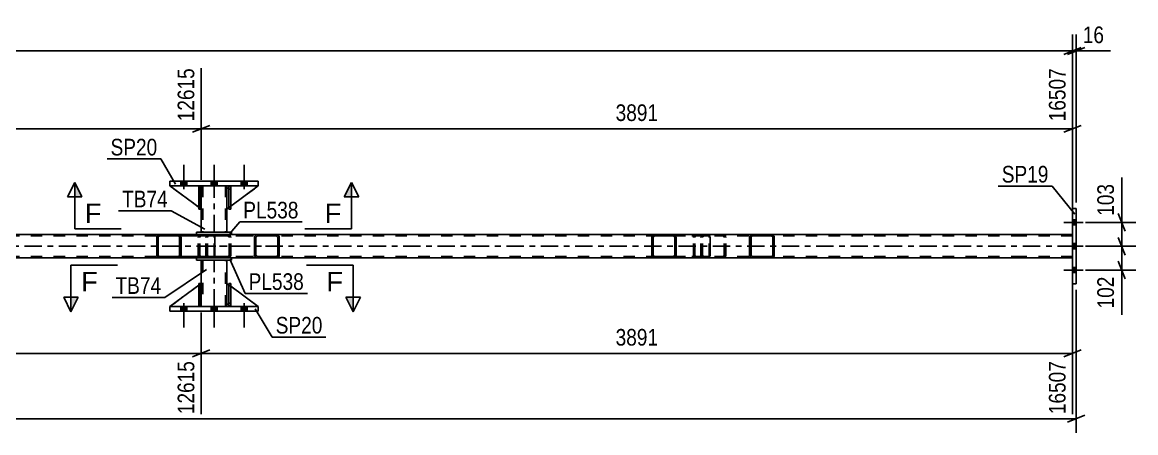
# Model space of a CAD drawing. Header units: millimetres. Extents: x 0 to 841, y 0 to 594.
# Drawn here: x 515 to 706.5, y 225.4 to 296.1 of the extents above; entities that cross this region are included whole.
import ezdxf

# ---------------------------------------------------------------- set-up
doc = ezdxf.new("R2010")
doc.units = ezdxf.units.MM
doc.linetypes.add('DXK_LINE_DOT2', pattern=[3.9198, 1.9599, -1.9599])
doc.linetypes.add('DXK_LINE_DOT3', pattern=[5.9187, 2.979, -0.9799, 0.9799, -0.9799])
doc.styles.add('Arial', font='ARIAL.TTF', dxfattribs={"height": 0.2})
doc.styles.add('Arial Narrow', font='ARIALN.TTF', dxfattribs={"height": 0.2})

# ---------------------------------------------------------------- blocks, each defined once
blk = doc.blocks.new('Part-318893469-2860 - 2723')
at = {"color": 7, "linetype": 'DXK_LINE_DOT2'}
for p, q in [((545.34, 267.31), (545.34, 267.91)), ((545.34, 267.91), (545.34, 267.91)), ((545.34, 267.91), (545.34, 263.91)), ((545.66, 267.91), (545.34, 267.91)), ((545.34, 263.91), (545.34, 267.31)), ((545.34, 267.31), (545.66, 267.31)), ((545.66, 267.31), (545.66, 267.91)), ((545.66, 263.91), (545.66, 267.91)), ((545.66, 267.31), (545.66, 263.91)), ((545.34, 263.91), (545.66, 263.91))]:
    blk.add_line(p, q, dxfattribs=at)
blk = doc.blocks.new('Part-318893469-2854 - 2723')
at = {"color": 2, "linetype": 'Continuous'}
for p, q in [((545.34, 264.24), (540.38, 267.91)), ((545.34, 267.76), (545.18, 267.91)), ((545.78, 267.31), (545.66, 267.44)), ((545.78, 267.31), (545.78, 267.31)), ((545.78, 263.91), (545.78, 267.31)), ((545.66, 264.01), (545.78, 263.91)), ((545.78, 263.91), (545.78, 263.91))]:
    blk.add_line(p, q, dxfattribs=at)
at = {"color": 7, "linetype": 'DXK_LINE_DOT2'}
for p, q in [((545.18, 267.91), (540.38, 267.91)), ((545.18, 267.91), (545.78, 267.31)), ((545.66, 267.44), (545.34, 267.76)), ((545.78, 267.31), (545.78, 263.91)), ((545.66, 264.01), (545.34, 264.24))]:
    blk.add_line(p, q, dxfattribs=at)
blk = doc.blocks.new('Part-318893469-2764 - 2723')
at = {"color": 2, "linetype": 'Continuous'}
for p, q in [((545.78, 267.91), (545.78, 267.31)), ((550.18, 267.91), (550.18, 267.31)), ((545.78, 263.91), (545.78, 259.91)), ((550.18, 263.91), (550.18, 259.91))]:
    blk.add_line(p, q, dxfattribs=at)
at = {"color": 7, "linetype": 'DXK_LINE_DOT2'}
for p, q in [((550.18, 267.91), (545.78, 267.91)), ((545.78, 267.31), (545.78, 263.91)), ((546.02, 267.91), (546.02, 259.91)), ((549.94, 267.91), (549.94, 259.91)), ((550.18, 267.31), (550.18, 263.91)), ((550.18, 259.91), (545.78, 259.91))]:
    blk.add_line(p, q, dxfattribs=at)
at = {"color": 7, "linetype": 'DXK_LINE_DOT3'}
blk.add_line((547.98, 259.91), (547.98, 267.91), dxfattribs=at)
blk = doc.blocks.new('Part-318893469-2886 - 2723')
at = {"color": 2, "linetype": 'Continuous'}
for p, q in [((545.34, 247.11), (545.34, 251.11)), ((545.34, 251.11), (545.66, 251.11)), ((545.66, 247.11), (545.66, 251.11)), ((545.34, 247.11), (545.34, 247.11)), ((545.66, 247.11), (545.34, 247.11))]:
    blk.add_line(p, q, dxfattribs=at)
at = {"color": 7, "linetype": 'DXK_LINE_DOT2'}
for p, q in [((545.34, 251.11), (545.34, 247.71)), ((545.66, 247.71), (545.66, 251.11)), ((545.34, 247.71), (545.34, 247.11)), ((545.34, 247.71), (545.66, 247.71)), ((545.66, 247.11), (545.66, 247.71)), ((545.66, 247.11), (545.66, 247.11))]:
    blk.add_line(p, q, dxfattribs=at)
blk = doc.blocks.new('Part-318893469-2888 - 2723')
at = {"color": 7, "linetype": 'DXK_LINE_DOT2'}
for p, q in [((545.34, 251.11), (545.66, 251.11)), ((545.34, 247.71), (545.34, 251.11)), ((545.34, 251.11), (545.34, 247.11)), ((545.66, 251.11), (545.66, 247.71)), ((545.66, 247.11), (545.66, 251.02)), ((545.66, 247.71), (545.34, 247.71)), ((545.34, 247.11), (545.34, 247.71)), ((545.66, 247.11), (545.34, 247.11)), ((545.66, 247.71), (545.66, 247.11)), ((545.66, 247.11), (545.66, 247.11))]:
    blk.add_line(p, q, dxfattribs=at)
blk = doc.blocks.new('Part-318893469-2908 - 2723')
at = {"color": 2, "linetype": 'Continuous'}
for p, q in [((550.18, 247.71), (550.18, 251.11)), ((550.54, 250.85), (550.18, 251.11)), ((555.58, 247.11), (550.86, 250.61)), ((550.53, 247.36), (550.18, 247.71))]:
    blk.add_line(p, q, dxfattribs=at)
at = {"color": 7, "linetype": 'DXK_LINE_DOT2'}
for p, q in [((550.86, 250.61), (550.54, 250.85)), ((550.78, 247.11), (550.53, 247.36)), ((555.58, 247.11), (550.78, 247.11)), ((555.58, 247.11), (555.58, 247.11)), ((555.58, 247.11), (555.58, 247.11))]:
    blk.add_line(p, q, dxfattribs=at)
blk = doc.blocks.new('Part-318893469-2780 - 2723')
at = {"linetype": 'Continuous'}
h = blk.add_hatch(dxfattribs=at)
h.set_pattern_fill('', scale=0.7, style=0, pattern_type=0)
h.set_pattern_definition([(45, (542.264, 259.2168), (-1.57154, 1.57154), [])])
h.paths.add_polyline_path([(542.3, 259.03), (542.26, 259.22), (542.16, 259.37), (541.99, 259.48), (541.8, 259.51), (538.62, 259.51), (538.42, 259.48), (538.26, 259.37), (538.15, 259.22), (538.11, 259.03), (538.11, 255.99), (538.15, 255.81), (538.26, 255.65), (538.42, 255.55), (538.62, 255.51), (541.8, 255.51), (541.99, 255.55), (542.16, 255.65), (542.26, 255.81), (542.3, 255.99)])
h.paths.add_polyline_path([(542.03, 255.9), (541.98, 255.82), (541.9, 255.77), (541.8, 255.75), (538.62, 255.75), (538.52, 255.77), (538.44, 255.82), (538.38, 255.9), (538.36, 255.99), (538.36, 259.03), (538.38, 259.12), (538.44, 259.2), (538.52, 259.25), (538.62, 259.27), (541.8, 259.27), (541.9, 259.25), (541.98, 259.2), (542.03, 259.12), (542.05, 259.03), (542.05, 255.99)])
at = {"color": 2, "linetype": 'Continuous'}
for p, q in [((538.15, 259.22), (538.11, 259.03)), ((538.11, 255.99), (538.11, 259.03)), ((538.36, 259.03), (538.38, 259.12)), ((538.36, 255.99), (538.36, 259.03)), ((538.38, 259.12), (538.44, 259.2)), ((538.62, 259.51), (538.42, 259.48)), ((538.44, 259.2), (538.52, 259.25)), ((538.52, 259.25), (538.62, 259.27)), ((538.62, 259.51), (541.8, 259.51)), ((538.62, 259.27), (541.8, 259.27)), ((547.86, 259.51), (541.8, 259.51)), ((541.99, 259.48), (541.8, 259.51)), ((541.8, 259.27), (541.9, 259.25)), ((541.9, 259.25), (541.98, 259.2)), ((541.98, 259.2), (542.03, 259.12)), ((542.03, 259.12), (542.05, 259.03)), ((542.05, 255.99), (542.05, 259.03)), ((542.3, 259.03), (542.26, 259.22)), ((542.3, 255.99), (542.3, 259.03)), ((547.86, 259.51), (547.96, 259.48)), ((547.96, 259.48), (548.05, 259.37)), ((548.05, 259.37), (548.11, 259.22)), ((548.11, 259.22), (548.13, 259.03)), ((548.13, 255.99), (548.13, 259.03)), ((538.11, 255.99), (538.15, 255.81)), ((538.38, 255.9), (538.36, 255.99)), ((538.44, 255.82), (538.38, 255.9)), ((538.42, 255.55), (538.62, 255.51)), ((538.52, 255.77), (538.44, 255.82)), ((538.62, 255.75), (538.52, 255.77)), ((538.62, 255.75), (541.8, 255.75)), ((538.62, 255.51), (541.8, 255.51)), ((541.9, 255.77), (541.8, 255.75)), ((541.8, 255.51), (541.99, 255.55)), ((547.86, 255.51), (541.8, 255.51)), ((541.98, 255.82), (541.9, 255.77)), ((542.03, 255.9), (541.98, 255.82)), ((542.05, 255.99), (542.03, 255.9)), ((542.26, 255.81), (542.3, 255.99)), ((547.96, 255.55), (547.86, 255.51)), ((548.05, 255.65), (547.96, 255.55)), ((548.11, 255.81), (548.05, 255.65)), ((548.13, 255.99), (548.11, 255.81))]:
    blk.add_line(p, q, dxfattribs=at)
at = {"color": 7, "linetype": 'DXK_LINE_DOT2'}
for p, q in [((541.8, 259.51), (538.62, 259.51)), ((547.86, 259.27), (538.62, 259.27)), ((545.26, 259.03), (545.3, 259.22)), ((545.26, 255.99), (545.26, 259.03)), ((545.53, 259.12), (545.51, 259.03)), ((545.51, 255.99), (545.51, 259.03)), ((545.59, 259.2), (545.53, 259.12)), ((545.57, 259.48), (545.77, 259.51)), ((545.59, 259.2), (545.61, 259.22)), ((545.61, 259.22), (545.67, 259.25)), ((545.67, 259.25), (545.77, 259.27)), ((546.58, 259.27), (546.58, 259.51)), ((547.91, 259.25), (547.86, 259.27)), ((547.95, 259.2), (547.91, 259.25)), ((547.98, 259.12), (547.95, 259.2)), ((547.99, 259.03), (547.98, 259.12)), ((547.99, 255.99), (547.99, 259.03)), ((547.86, 255.75), (538.62, 255.75)), ((541.8, 255.51), (538.62, 255.51)), ((545.3, 255.81), (545.26, 255.99)), ((545.51, 255.99), (545.53, 255.9)), ((545.53, 255.9), (545.59, 255.82)), ((545.77, 255.51), (545.57, 255.55)), ((545.59, 255.82), (545.67, 255.77)), ((545.67, 255.77), (545.77, 255.75)), ((546.58, 255.51), (546.58, 255.75)), ((547.86, 255.75), (547.91, 255.77)), ((547.91, 255.77), (547.95, 255.82)), ((547.95, 255.82), (547.98, 255.9)), ((547.98, 255.9), (547.99, 255.99))]:
    blk.add_line(p, q, dxfattribs=at)
at = {"color": 2, "linetype": 'Continuous'}
for centre, start, end in [((538.6, 259.02), 111.1941, 156.1506), ((541.81, 259.02), 23.8494, 68.8059), ((538.6, 256.01), 203.8494, 248.8059), ((541.81, 256.01), 291.1941, 336.1506)]:
    blk.add_arc(centre, 0.492, start, end, dxfattribs=at)
at = {"color": 7, "linetype": 'DXK_LINE_DOT2'}
for centre, start, end in [((545.75, 259.02), 111.1941, 156.1506), ((545.75, 256.01), 203.8494, 248.8059)]:
    blk.add_arc(centre, 0.492, start, end, dxfattribs=at)
blk = doc.blocks.new('Part-318893469-2781 - 2723')
at = {"linetype": 'Continuous'}
h = blk.add_hatch(dxfattribs=at)
h.set_pattern_fill('', scale=0.7, style=0, pattern_type=0)
h.set_pattern_definition([(45, (559.1476, 259.2168), (-1.57154, 1.57154), [])])
h.paths.add_polyline_path([(559.19, 259.03), (559.15, 259.22), (559.04, 259.37), (558.87, 259.48), (558.68, 259.51), (555.44, 259.51), (555.25, 259.48), (555.08, 259.37), (554.97, 259.22), (554.93, 259.03), (554.93, 255.99), (554.97, 255.81), (555.08, 255.65), (555.25, 255.55), (555.44, 255.51), (558.68, 255.51), (558.87, 255.55), (559.04, 255.65), (559.15, 255.81), (559.19, 255.99)])
h.paths.add_polyline_path([(558.91, 255.9), (558.86, 255.82), (558.77, 255.77), (558.68, 255.75), (555.44, 255.75), (555.34, 255.77), (555.26, 255.82), (555.2, 255.9), (555.19, 255.99), (555.19, 259.03), (555.2, 259.12), (555.26, 259.2), (555.34, 259.25), (555.44, 259.27), (558.68, 259.27), (558.77, 259.25), (558.86, 259.2), (558.91, 259.12), (558.93, 259.03), (558.93, 255.99)])
at = {"color": 7, "linetype": 'DXK_LINE_DOT2'}
for p, q in [((546.58, 259.03), (546.62, 259.22)), ((546.58, 255.99), (546.58, 259.03)), ((546.86, 259.12), (546.84, 259.03)), ((546.84, 255.99), (546.84, 259.03)), ((546.91, 259.2), (546.86, 259.12)), ((546.9, 259.48), (547.09, 259.51)), ((546.99, 259.25), (546.91, 259.2)), ((547.09, 259.27), (546.99, 259.25)), ((547.86, 259.51), (547.09, 259.51)), ((558.68, 259.27), (547.09, 259.27)), ((550.33, 259.51), (550.52, 259.48)), ((550.42, 259.25), (550.33, 259.27)), ((550.51, 259.2), (550.42, 259.25)), ((550.56, 259.12), (550.51, 259.2)), ((550.58, 259.03), (550.56, 259.12)), ((550.58, 255.99), (550.58, 259.03)), ((550.8, 259.22), (550.84, 259.03)), ((550.84, 255.99), (550.84, 259.03)), ((558.68, 259.51), (555.44, 259.51)), ((546.62, 255.81), (546.58, 255.99)), ((546.84, 255.99), (546.86, 255.9)), ((546.86, 255.9), (546.91, 255.82)), ((547.09, 255.51), (546.9, 255.55)), ((546.91, 255.82), (546.99, 255.77)), ((546.99, 255.77), (547.09, 255.75)), ((558.68, 255.75), (547.09, 255.75)), ((547.86, 255.51), (547.09, 255.51)), ((550.33, 255.75), (550.42, 255.77)), ((550.52, 255.55), (550.33, 255.51)), ((550.42, 255.77), (550.51, 255.82)), ((550.51, 255.82), (550.56, 255.9)), ((550.56, 255.9), (550.58, 255.99)), ((550.84, 255.99), (550.8, 255.81)), ((555.44, 255.51), (558.68, 255.51))]:
    blk.add_line(p, q, dxfattribs=at)
at = {"color": 2, "linetype": 'Continuous'}
for p, q in [((555.44, 259.51), (547.86, 259.51)), ((554.97, 259.22), (554.93, 259.03)), ((554.93, 255.99), (554.93, 259.03)), ((555.19, 259.03), (555.2, 259.12)), ((555.19, 255.99), (555.19, 259.03)), ((555.2, 259.12), (555.26, 259.2)), ((555.44, 259.51), (555.25, 259.48)), ((555.26, 259.2), (555.34, 259.25)), ((555.34, 259.25), (555.44, 259.27)), ((555.44, 259.51), (558.68, 259.51)), ((555.44, 259.27), (558.68, 259.27)), ((558.87, 259.48), (558.68, 259.51)), ((558.68, 259.27), (558.77, 259.25)), ((558.77, 259.25), (558.86, 259.2)), ((558.86, 259.2), (558.91, 259.12)), ((558.91, 259.12), (558.93, 259.03)), ((558.93, 255.99), (558.93, 259.03)), ((559.19, 259.03), (559.15, 259.22)), ((559.19, 255.99), (559.19, 259.03)), ((555.44, 255.51), (547.86, 255.51)), ((554.93, 255.99), (554.97, 255.81)), ((555.2, 255.9), (555.19, 255.99)), ((555.26, 255.82), (555.2, 255.9)), ((555.25, 255.55), (555.44, 255.51)), ((555.34, 255.77), (555.26, 255.82)), ((555.44, 255.75), (555.34, 255.77)), ((555.44, 255.75), (558.68, 255.75)), ((555.44, 255.51), (558.68, 255.51)), ((558.77, 255.77), (558.68, 255.75)), ((558.68, 255.51), (558.87, 255.55)), ((558.86, 255.82), (558.77, 255.77)), ((558.91, 255.9), (558.86, 255.82)), ((558.93, 255.99), (558.91, 255.9)), ((559.15, 255.81), (559.19, 255.99))]:
    blk.add_line(p, q, dxfattribs=at)
at = {"color": 7, "linetype": 'DXK_LINE_DOT3'}
blk.add_line((545.29, 257.51), (557.06, 257.51), dxfattribs=at)
at = {"color": 7, "linetype": 'DXK_LINE_DOT2'}
for centre, start, end in [((547.07, 259.01), 110.7583, 155.68), ((550.35, 259.01), 24.32, 69.2417), ((547.07, 256.01), 204.32, 249.2417), ((550.35, 256.01), 290.7583, 335.68)]:
    blk.add_arc(centre, 0.496, start, end, dxfattribs=at)
at = {"color": 2, "linetype": 'Continuous'}
for centre, start, end in [((555.42, 259.01), 110.7583, 155.68), ((558.7, 259.01), 24.32, 69.2417), ((555.42, 256.01), 204.32, 249.2417), ((558.7, 256.01), 290.7583, 335.68)]:
    blk.add_arc(centre, 0.496, start, end, dxfattribs=at)
blk = doc.blocks.new('Part-318893469-2782 - 2723')
at = {"linetype": 'Continuous'}
h = blk.add_hatch(dxfattribs=at)
h.set_pattern_fill('', scale=0.7, style=0, pattern_type=0)
h.set_pattern_definition([(45, (627.3982, 259.2168), (-1.57154, 1.57154), [])])
h.paths.add_polyline_path([(627.44, 259.03), (627.4, 259.22), (627.29, 259.37), (627.13, 259.48), (626.93, 259.51), (623.75, 259.51), (623.56, 259.48), (623.39, 259.37), (623.28, 259.22), (623.25, 259.03), (623.25, 255.99), (623.28, 255.81), (623.39, 255.65), (623.56, 255.55), (623.75, 255.51), (626.93, 255.51), (627.13, 255.55), (627.29, 255.65), (627.4, 255.81), (627.44, 255.99)])
h.paths.add_polyline_path([(627.17, 255.9), (627.11, 255.82), (627.03, 255.77), (626.93, 255.75), (623.75, 255.75), (623.65, 255.77), (623.57, 255.82), (623.52, 255.9), (623.5, 255.99), (623.5, 259.03), (623.52, 259.12), (623.57, 259.2), (623.65, 259.25), (623.75, 259.27), (626.93, 259.27), (627.03, 259.25), (627.11, 259.2), (627.17, 259.12), (627.19, 259.03), (627.19, 255.99)])
at = {"color": 2, "linetype": 'Continuous'}
for p, q in [((623.28, 259.22), (623.25, 259.03)), ((623.25, 255.99), (623.25, 259.03)), ((623.5, 259.03), (623.52, 259.12)), ((623.5, 255.99), (623.5, 259.03)), ((623.52, 259.12), (623.57, 259.2)), ((623.75, 259.51), (623.56, 259.48)), ((623.57, 259.2), (623.65, 259.25)), ((623.65, 259.25), (623.75, 259.27)), ((623.75, 259.51), (626.93, 259.51)), ((623.75, 259.27), (626.93, 259.27)), ((632.99, 259.51), (626.93, 259.51)), ((627.13, 259.48), (626.93, 259.51)), ((626.93, 259.27), (627.03, 259.25)), ((627.03, 259.25), (627.11, 259.2)), ((627.11, 259.2), (627.17, 259.12)), ((627.17, 259.12), (627.19, 259.03)), ((627.19, 255.99), (627.19, 259.03)), ((627.44, 259.03), (627.4, 259.22)), ((627.44, 255.99), (627.44, 259.03)), ((632.99, 259.51), (633.09, 259.48)), ((633.09, 259.48), (633.18, 259.37)), ((633.18, 259.37), (633.24, 259.22)), ((633.24, 259.22), (633.26, 259.03)), ((633.26, 255.99), (633.26, 259.03)), ((623.25, 255.99), (623.28, 255.81)), ((623.52, 255.9), (623.5, 255.99)), ((623.57, 255.82), (623.52, 255.9)), ((623.56, 255.55), (623.75, 255.51)), ((623.65, 255.77), (623.57, 255.82)), ((623.75, 255.75), (623.65, 255.77)), ((623.75, 255.75), (626.93, 255.75)), ((623.75, 255.51), (626.93, 255.51)), ((627.03, 255.77), (626.93, 255.75)), ((626.93, 255.51), (627.13, 255.55)), ((632.99, 255.51), (626.93, 255.51)), ((627.11, 255.82), (627.03, 255.77)), ((627.17, 255.9), (627.11, 255.82)), ((627.19, 255.99), (627.17, 255.9)), ((627.4, 255.81), (627.44, 255.99)), ((633.09, 255.55), (632.99, 255.51)), ((633.18, 255.65), (633.09, 255.55)), ((633.24, 255.81), (633.18, 255.65)), ((633.26, 255.99), (633.24, 255.81))]:
    blk.add_line(p, q, dxfattribs=at)
at = {"color": 7, "linetype": 'DXK_LINE_DOT2'}
for p, q in [((626.93, 259.51), (623.75, 259.51)), ((632.99, 259.27), (623.75, 259.27)), ((630.4, 259.03), (630.44, 259.22)), ((630.4, 255.99), (630.4, 259.03)), ((630.67, 259.12), (630.65, 259.03)), ((630.65, 255.99), (630.65, 259.03)), ((630.72, 259.2), (630.67, 259.12)), ((630.71, 259.48), (630.9, 259.51)), ((630.72, 259.2), (630.74, 259.22)), ((630.74, 259.22), (630.8, 259.25)), ((630.8, 259.25), (630.9, 259.27)), ((631.71, 259.27), (631.71, 259.51)), ((633.04, 259.25), (632.99, 259.27)), ((633.09, 259.2), (633.04, 259.25)), ((633.12, 259.12), (633.09, 259.2)), ((633.13, 259.03), (633.12, 259.12)), ((633.13, 255.99), (633.13, 259.03)), ((632.99, 255.75), (623.75, 255.75)), ((626.93, 255.51), (623.75, 255.51)), ((630.44, 255.81), (630.4, 255.99)), ((630.65, 255.99), (630.67, 255.9)), ((630.67, 255.9), (630.72, 255.82)), ((630.9, 255.51), (630.71, 255.55)), ((630.72, 255.82), (630.8, 255.77)), ((630.8, 255.77), (630.9, 255.75)), ((631.71, 255.51), (631.71, 255.75)), ((632.99, 255.75), (633.04, 255.77)), ((633.04, 255.77), (633.09, 255.82)), ((633.09, 255.82), (633.12, 255.9)), ((633.12, 255.9), (633.13, 255.99))]:
    blk.add_line(p, q, dxfattribs=at)
at = {"color": 2, "linetype": 'Continuous'}
for centre, start, end in [((623.73, 259.02), 111.1941, 156.1506), ((626.95, 259.02), 23.8494, 68.8059), ((623.73, 256.01), 203.8494, 248.8059), ((626.95, 256.01), 291.1941, 336.1506)]:
    blk.add_arc(centre, 0.492, start, end, dxfattribs=at)
at = {"color": 7, "linetype": 'DXK_LINE_DOT2'}
for centre, start, end in [((630.89, 259.02), 111.1941, 156.1506), ((630.89, 256.01), 203.8494, 248.8059)]:
    blk.add_arc(centre, 0.492, start, end, dxfattribs=at)
blk = doc.blocks.new('Part-318893469-2811 - 2723')
at = {"linetype": 'Continuous'}
h = blk.add_hatch(dxfattribs=at)
h.set_pattern_fill('', scale=0.7, style=0, pattern_type=0)
h.set_pattern_definition([(45, (644.2818, 259.2168), (-1.57154, 1.57154), [])])
h.paths.add_polyline_path([(644.32, 259.03), (644.28, 259.22), (644.17, 259.37), (644.01, 259.48), (643.81, 259.51), (640.57, 259.51), (640.38, 259.48), (640.21, 259.37), (640.1, 259.22), (640.06, 259.03), (640.06, 255.99), (640.1, 255.81), (640.21, 255.65), (640.38, 255.55), (640.57, 255.51), (643.81, 255.51), (644.01, 255.55), (644.17, 255.65), (644.28, 255.81), (644.32, 255.99)])
h.paths.add_polyline_path([(644.05, 255.9), (643.99, 255.82), (643.91, 255.77), (643.81, 255.75), (640.57, 255.75), (640.48, 255.77), (640.39, 255.82), (640.34, 255.9), (640.32, 255.99), (640.32, 259.03), (640.34, 259.12), (640.39, 259.2), (640.48, 259.25), (640.57, 259.27), (643.81, 259.27), (643.91, 259.25), (643.99, 259.2), (644.05, 259.12), (644.07, 259.03), (644.07, 255.99)])
at = {"color": 7, "linetype": 'DXK_LINE_DOT2'}
for p, q in [((631.71, 259.03), (631.75, 259.22)), ((631.71, 255.99), (631.71, 259.03)), ((631.99, 259.12), (631.97, 259.03)), ((631.97, 255.99), (631.97, 259.03)), ((632.04, 259.2), (631.99, 259.12)), ((632.03, 259.48), (632.23, 259.51)), ((632.13, 259.25), (632.04, 259.2)), ((632.23, 259.27), (632.13, 259.25)), ((632.99, 259.51), (632.23, 259.51)), ((643.81, 259.27), (632.23, 259.27)), ((635.46, 259.51), (635.66, 259.48)), ((635.56, 259.25), (635.46, 259.27)), ((635.64, 259.2), (635.56, 259.25)), ((635.7, 259.12), (635.64, 259.2)), ((635.72, 259.03), (635.7, 259.12)), ((635.72, 255.99), (635.72, 259.03)), ((635.93, 259.22), (635.97, 259.03)), ((635.97, 255.99), (635.97, 259.03)), ((643.81, 259.51), (640.57, 259.51)), ((631.75, 255.81), (631.71, 255.99)), ((631.97, 255.99), (631.99, 255.9)), ((631.99, 255.9), (632.04, 255.82)), ((632.23, 255.51), (632.03, 255.55)), ((632.04, 255.82), (632.13, 255.77)), ((632.13, 255.77), (632.23, 255.75)), ((643.81, 255.75), (632.23, 255.75)), ((632.99, 255.51), (632.23, 255.51)), ((635.46, 255.75), (635.56, 255.77)), ((635.66, 255.55), (635.46, 255.51)), ((635.56, 255.77), (635.64, 255.82)), ((635.64, 255.82), (635.7, 255.9)), ((635.7, 255.9), (635.72, 255.99)), ((635.97, 255.99), (635.93, 255.81)), ((640.57, 255.51), (643.81, 255.51))]:
    blk.add_line(p, q, dxfattribs=at)
at = {"color": 2, "linetype": 'Continuous'}
for p, q in [((640.57, 259.51), (632.99, 259.51)), ((640.1, 259.22), (640.06, 259.03)), ((640.06, 255.99), (640.06, 259.03)), ((640.32, 259.03), (640.34, 259.12)), ((640.32, 255.99), (640.32, 259.03)), ((640.34, 259.12), (640.39, 259.2)), ((640.57, 259.51), (640.38, 259.48)), ((640.39, 259.2), (640.48, 259.25)), ((640.48, 259.25), (640.57, 259.27)), ((640.57, 259.51), (643.81, 259.51)), ((640.57, 259.27), (643.81, 259.27)), ((644.01, 259.48), (643.81, 259.51)), ((643.81, 259.27), (643.91, 259.25)), ((643.91, 259.25), (643.99, 259.2)), ((643.99, 259.2), (644.05, 259.12)), ((644.05, 259.12), (644.07, 259.03)), ((644.07, 255.99), (644.07, 259.03)), ((644.32, 259.03), (644.28, 259.22)), ((644.32, 255.99), (644.32, 259.03)), ((640.57, 255.51), (632.99, 255.51)), ((640.06, 255.99), (640.1, 255.81)), ((640.34, 255.9), (640.32, 255.99)), ((640.39, 255.82), (640.34, 255.9)), ((640.38, 255.55), (640.57, 255.51)), ((640.48, 255.77), (640.39, 255.82)), ((640.57, 255.75), (640.48, 255.77)), ((640.57, 255.75), (643.81, 255.75)), ((640.57, 255.51), (643.81, 255.51)), ((643.91, 255.77), (643.81, 255.75)), ((643.81, 255.51), (644.01, 255.55)), ((643.99, 255.82), (643.91, 255.77)), ((644.05, 255.9), (643.99, 255.82)), ((644.07, 255.99), (644.05, 255.9)), ((644.28, 255.81), (644.32, 255.99))]:
    blk.add_line(p, q, dxfattribs=at)
at = {"color": 7, "linetype": 'DXK_LINE_DOT2'}
for centre, start, end in [((632.21, 259.01), 110.7583, 155.68), ((635.48, 259.01), 24.32, 69.2417), ((632.21, 256.01), 204.32, 249.2417), ((635.48, 256.01), 290.7583, 335.68)]:
    blk.add_arc(centre, 0.496, start, end, dxfattribs=at)
at = {"color": 2, "linetype": 'Continuous'}
for centre, start, end in [((640.56, 259.01), 110.7583, 155.68), ((643.83, 259.01), 24.32, 69.2417), ((640.56, 256.01), 204.32, 249.2417), ((643.83, 256.01), 290.7583, 335.68)]:
    blk.add_arc(centre, 0.496, start, end, dxfattribs=at)
blk = doc.blocks.new('Part-318893469-2839 - 2723')
at = {"color": 2, "linetype": 'Continuous'}
for p, q in [((696.24, 264.01), (695.6, 264.01)), ((695.6, 264.01), (695.6, 251.01)), ((696.24, 251.01), (696.24, 264.01)), ((695.6, 251.01), (696.24, 251.01))]:
    blk.add_line(p, q, dxfattribs=at)
blk = doc.blocks.new('Part-318893469-2845 - 2723')
at = {"color": 7, "linetype": 'DXK_LINE_DOT2'}
for p, q in [((550.85, 251.11), (550.53, 251.11)), ((550.53, 247.71), (550.53, 251.11)), ((550.53, 251.11), (550.53, 247.11)), ((550.85, 251.11), (550.85, 247.71)), ((550.85, 247.11), (550.85, 251.11)), ((550.85, 247.71), (550.53, 247.71)), ((550.53, 247.11), (550.53, 247.71)), ((550.85, 247.11), (550.53, 247.11)), ((550.85, 247.71), (550.85, 247.11)), ((550.85, 247.11), (550.85, 247.11))]:
    blk.add_line(p, q, dxfattribs=at)
blk = doc.blocks.new('Part-318893469-2848 - 2723')
at = {"color": 2, "linetype": 'Continuous'}
for p, q in [((550.53, 267.67), (550.18, 267.31)), ((550.18, 267.31), (550.18, 263.91)), ((555.58, 267.91), (550.86, 264.41)), ((550.54, 264.18), (550.18, 263.91))]:
    blk.add_line(p, q, dxfattribs=at)
at = {"color": 7, "linetype": 'DXK_LINE_DOT2'}
for p, q in [((550.78, 267.91), (550.53, 267.67)), ((555.58, 267.91), (550.78, 267.91)), ((550.86, 264.41), (550.54, 264.18))]:
    blk.add_line(p, q, dxfattribs=at)
blk = doc.blocks.new('Part-318893469-2851 - 2723')
at = {"color": 7, "linetype": 'DXK_LINE_DOT2'}
for p, q in [((550.78, 267.91), (550.18, 267.31)), ((550.18, 263.91), (555.58, 267.91)), ((550.18, 267.31), (550.18, 263.91)), ((555.58, 267.91), (550.78, 267.91))]:
    blk.add_line(p, q, dxfattribs=at)
blk = doc.blocks.new('Part-318893469-2857 - 2723')
at = {"color": 7, "linetype": 'DXK_LINE_DOT2'}
for p, q in [((545.78, 263.91), (540.38, 267.91)), ((540.38, 267.91), (545.18, 267.91)), ((545.18, 267.91), (545.78, 267.31)), ((545.78, 267.31), (545.18, 267.91)), ((545.78, 267.31), (545.78, 263.91)), ((545.78, 267.31), (545.78, 267.31)), ((545.78, 267.31), (545.78, 263.91))]:
    blk.add_line(p, q, dxfattribs=at)
blk = doc.blocks.new('Part-318893469-2858 - 2723')
at = {"color": 2, "linetype": 'Continuous'}
for p, q in [((545.66, 267.91), (545.34, 267.91)), ((545.34, 267.91), (545.34, 263.91)), ((545.66, 267.91), (545.66, 267.91)), ((545.66, 267.91), (545.66, 263.91)), ((545.66, 263.91), (545.34, 263.91))]:
    blk.add_line(p, q, dxfattribs=at)
at = {"color": 7, "linetype": 'DXK_LINE_DOT2'}
for p, q in [((545.34, 267.31), (545.34, 267.91)), ((545.66, 267.31), (545.34, 267.31)), ((545.34, 267.31), (545.34, 263.91)), ((545.66, 267.31), (545.66, 267.91)), ((545.66, 267.91), (545.66, 267.91)), ((545.66, 263.91), (545.66, 267.31))]:
    blk.add_line(p, q, dxfattribs=at)
blk = doc.blocks.new('Part-318893469-2859 - 2723')
at = {"color": 2, "linetype": 'Continuous'}
for p, q in [((550.85, 267.91), (550.53, 267.91)), ((550.53, 267.91), (550.54, 263.91)), ((550.86, 267.91), (550.85, 267.91)), ((550.85, 267.91), (550.86, 263.91)), ((550.86, 263.91), (550.54, 263.91))]:
    blk.add_line(p, q, dxfattribs=at)
at = {"color": 7, "linetype": 'DXK_LINE_DOT2'}
for p, q in [((550.54, 267.31), (550.54, 267.91)), ((550.86, 267.31), (550.54, 267.31)), ((550.54, 267.31), (550.54, 263.91)), ((550.86, 267.91), (550.85, 267.91)), ((550.86, 267.31), (550.86, 267.91)), ((550.86, 263.91), (550.86, 267.31))]:
    blk.add_line(p, q, dxfattribs=at)
blk = doc.blocks.new('Part-318893469-2861 - 2723')
at = {"color": 7, "linetype": 'DXK_LINE_DOT2'}
for p, q in [((550.53, 267.31), (550.53, 267.91)), ((550.53, 267.91), (550.53, 267.91)), ((550.53, 267.91), (550.53, 263.91)), ((550.85, 267.91), (550.53, 267.91)), ((550.53, 263.91), (550.53, 267.31)), ((550.53, 267.31), (550.85, 267.31)), ((550.85, 267.31), (550.85, 267.91)), ((550.85, 263.91), (550.85, 267.91)), ((550.85, 267.31), (550.85, 263.91)), ((550.53, 263.91), (550.85, 263.91))]:
    blk.add_line(p, q, dxfattribs=at)
blk = doc.blocks.new('Part-318893469-2866 - 2723')
at = {"color": 2, "linetype": 'Continuous'}
for p, q in [((545.78, 251.11), (545.78, 255.11)), ((550.18, 251.11), (550.18, 255.11)), ((545.78, 247.11), (545.78, 247.71)), ((550.18, 247.11), (550.18, 247.71))]:
    blk.add_line(p, q, dxfattribs=at)
at = {"color": 7, "linetype": 'DXK_LINE_DOT2'}
for p, q in [((550.18, 255.11), (545.78, 255.11)), ((546.02, 255.11), (546.02, 247.11)), ((549.94, 247.11), (549.94, 255.11)), ((545.78, 247.71), (545.78, 251.11)), ((550.18, 247.71), (550.18, 251.11)), ((545.78, 247.11), (550.18, 247.11))]:
    blk.add_line(p, q, dxfattribs=at)
at = {"color": 7, "linetype": 'DXK_LINE_DOT3'}
blk.add_line((547.98, 247.11), (547.98, 255.11), dxfattribs=at)
blk = doc.blocks.new('Part-318893469-2871 - 2723')
at = {"color": 2, "linetype": 'Continuous'}
for p, q in [((544.98, 255.11), (544.98, 255.51)), ((544.98, 255.11), (550.98, 255.11)), ((550.98, 255.11), (550.98, 255.51))]:
    blk.add_line(p, q, dxfattribs=at)
at = {"color": 7, "linetype": 'DXK_LINE_DOT2'}
blk.add_line((550.98, 255.51), (544.98, 255.51), dxfattribs=at)
blk = doc.blocks.new('Part-318893469-2876 - 2723')
at = {"color": 2, "linetype": 'Continuous'}
for p, q in [((550.98, 259.91), (544.98, 259.91)), ((544.98, 259.91), (544.98, 259.51)), ((550.98, 259.91), (550.98, 259.51))]:
    blk.add_line(p, q, dxfattribs=at)
at = {"color": 7, "linetype": 'DXK_LINE_DOT2'}
blk.add_line((550.98, 259.51), (544.98, 259.51), dxfattribs=at)
blk = doc.blocks.new('Part-318893469-2879 - 2723')
at = {"color": 7, "linetype": 'DXK_LINE_DOT2'}
for p, q in [((550.18, 247.71), (550.18, 251.11)), ((550.18, 251.11), (555.58, 247.11)), ((550.78, 247.11), (550.18, 247.71)), ((555.58, 247.11), (550.78, 247.11))]:
    blk.add_line(p, q, dxfattribs=at)
blk = doc.blocks.new('Part-318893469-2882 - 2723')
at = {"color": 7, "linetype": 'DXK_LINE_DOT2'}
for p, q in [((545.66, 251.02), (545.34, 250.78)), ((545.78, 247.71), (545.78, 251.11)), ((540.38, 247.11), (545.18, 247.11)), ((545.78, 247.71), (545.18, 247.11)), ((545.66, 247.59), (545.34, 247.27))]:
    blk.add_line(p, q, dxfattribs=at)
at = {"color": 2, "linetype": 'Continuous'}
for p, q in [((545.78, 251.11), (545.66, 251.02)), ((545.78, 247.71), (545.78, 251.11)), ((545.34, 250.78), (540.38, 247.11)), ((545.34, 247.27), (545.18, 247.11)), ((545.78, 247.71), (545.66, 247.59)), ((545.78, 247.71), (545.78, 247.71))]:
    blk.add_line(p, q, dxfattribs=at)
blk = doc.blocks.new('Part-318893469-2885 - 2723')
at = {"color": 7, "linetype": 'DXK_LINE_DOT2'}
for p, q in [((545.78, 251.11), (540.38, 247.11)), ((545.78, 247.71), (545.78, 251.11)), ((545.78, 251.11), (545.78, 247.71)), ((540.38, 247.11), (545.18, 247.11)), ((545.18, 247.11), (545.78, 247.71)), ((545.78, 247.71), (545.18, 247.11)), ((545.78, 247.71), (545.78, 247.71))]:
    blk.add_line(p, q, dxfattribs=at)
blk = doc.blocks.new('Part-318893469-2887 - 2723')
at = {"color": 2, "linetype": 'Continuous'}
for p, q in [((550.53, 247.11), (550.54, 251.11)), ((550.54, 251.11), (550.86, 251.11)), ((550.85, 247.11), (550.86, 251.11)), ((550.54, 247.11), (550.53, 247.11)), ((550.86, 247.11), (550.53, 247.11))]:
    blk.add_line(p, q, dxfattribs=at)
at = {"color": 7, "linetype": 'DXK_LINE_DOT2'}
for p, q in [((550.54, 251.11), (550.54, 247.71)), ((550.86, 247.71), (550.86, 251.11)), ((550.54, 247.71), (550.54, 247.11)), ((550.54, 247.71), (550.86, 247.71)), ((550.85, 247.11), (550.86, 247.11)), ((550.86, 247.11), (550.86, 247.71))]:
    blk.add_line(p, q, dxfattribs=at)
blk = doc.blocks.new('Part-318893469-2893 - 2723')
at = {"color": 7, "linetype": 'DXK_LINE_DOT2'}
for p, q in [((686.98, 259.27), (112.91, 259.27)), ((558.68, 259.51), (538.62, 259.51)), ((643.81, 259.51), (623.75, 259.51)), ((695.6, 259.27), (687.08, 259.27)), ((695.6, 259.51), (695.6, 255.51)), ((686.98, 255.75), (112.91, 255.75)), ((558.68, 255.51), (538.62, 255.51)), ((643.81, 255.51), (623.75, 255.51)), ((695.6, 255.75), (687.08, 255.75))]:
    blk.add_line(p, q, dxfattribs=at)
at = {"color": 2, "linetype": 'Continuous'}
for p, q in [((538.62, 259.51), (473.54, 259.51)), ((623.75, 259.51), (558.68, 259.51)), ((686.98, 259.51), (643.81, 259.51)), ((695.6, 259.51), (687.08, 259.51)), ((538.62, 255.51), (473.54, 255.51)), ((623.75, 255.51), (558.68, 255.51)), ((686.98, 255.51), (643.81, 255.51)), ((695.6, 255.51), (687.08, 255.51))]:
    blk.add_line(p, q, dxfattribs=at)
at = {"color": 7, "linetype": 'DXK_LINE_DOT3'}
for p, q in [((112.91, 257.51), (686.98, 257.51)), ((687.08, 257.51), (695.6, 257.51))]:
    blk.add_line(p, q, dxfattribs=at)
blk = doc.blocks.new('Part-318893469-2900 - 2723')
at = {"color": 2, "linetype": 'Continuous'}
for p, q in [((555.58, 268.71), (540.38, 268.71)), ((540.38, 268.71), (540.38, 267.91)), ((555.58, 267.91), (555.58, 268.71)), ((540.38, 267.91), (555.58, 267.91))]:
    blk.add_line(p, q, dxfattribs=at)
blk = doc.blocks.new('Part-318893469-2905 - 2723')
at = {"color": 2, "linetype": 'Continuous'}
for p, q in [((540.38, 247.11), (540.38, 246.31)), ((555.58, 247.11), (540.38, 247.11)), ((555.58, 246.31), (555.58, 247.11)), ((540.38, 246.31), (555.58, 246.31))]:
    blk.add_line(p, q, dxfattribs=at)
blk = doc.blocks.new('Bolt-318893469-2941 - 2723')
at = {"linetype": 'Continuous'}
for points in [[(696.24, 261.17), (696.24, 262.05), (695.6, 262.05), (695.6, 261.17)], [(696.24, 261.17), (696.24, 262.05), (695.6, 262.05), (695.6, 261.17)], [(696.24, 261.17), (696.24, 262.05), (695.6, 262.05), (695.6, 261.17)], [(696.24, 257.07), (696.24, 257.95), (695.6, 257.95), (695.6, 257.07)], [(696.24, 257.07), (696.24, 257.95), (695.6, 257.95), (695.6, 257.07)], [(696.24, 252.97), (696.24, 253.85), (695.6, 253.85), (695.6, 252.97)], [(696.24, 252.97), (696.24, 253.85), (695.6, 253.85), (695.6, 252.97)], [(696.24, 252.97), (696.24, 253.85), (695.6, 253.85), (695.6, 252.97)]]:
    blk.add_hatch(color=1, dxfattribs=at).paths.add_polyline_path(points)
at = {"color": 1, "linetype": 'Continuous'}
for p, q in [((697.4, 261.61), (694.08, 261.61)), ((697.4, 261.61), (694.08, 261.61)), ((697.4, 261.61), (694.08, 261.61)), ((696.24, 262.05), (695.6, 262.05)), ((696.24, 262.05), (695.6, 262.05)), ((696.24, 262.05), (695.6, 262.05)), ((696.24, 261.17), (695.6, 261.17)), ((696.24, 261.17), (695.6, 261.17)), ((696.24, 261.17), (695.6, 261.17)), ((697.4, 257.51), (694.08, 257.51)), ((697.4, 257.51), (694.08, 257.51)), ((696.24, 257.95), (695.6, 257.95)), ((696.24, 257.95), (695.6, 257.95)), ((696.24, 257.07), (695.6, 257.07)), ((696.24, 257.07), (695.6, 257.07)), ((697.4, 253.41), (694.08, 253.41)), ((697.4, 253.41), (694.08, 253.41)), ((697.4, 253.41), (694.08, 253.41)), ((696.24, 253.85), (695.6, 253.85)), ((696.24, 253.85), (695.6, 253.85)), ((696.24, 253.85), (695.6, 253.85)), ((696.24, 252.97), (695.6, 252.97)), ((696.24, 252.97), (695.6, 252.97)), ((696.24, 252.97), (695.6, 252.97))]:
    blk.add_line(p, q, dxfattribs=at)
blk = doc.blocks.new('Bolt-318893469-2955 - 2723')
at = {"linetype": 'Continuous'}
for points in [[(542.26, 267.91), (543.3, 267.91), (543.3, 268.71), (542.26, 268.71)], [(542.26, 267.91), (543.3, 267.91), (543.3, 268.71), (542.26, 268.71)], [(542.26, 267.91), (543.3, 267.91), (543.3, 268.71), (542.26, 268.71)], [(547.46, 267.91), (548.5, 267.91), (548.5, 268.71), (547.46, 268.71)], [(547.46, 267.91), (548.5, 267.91), (548.5, 268.71), (547.46, 268.71)], [(552.66, 267.91), (553.7, 267.91), (553.7, 268.71), (552.66, 268.71)], [(552.66, 267.91), (553.7, 267.91), (553.7, 268.71), (552.66, 268.71)], [(552.66, 267.91), (553.7, 267.91), (553.7, 268.71), (552.66, 268.71)]]:
    blk.add_hatch(color=1, dxfattribs=at).paths.add_polyline_path(points)
at = {"color": 1, "linetype": 'Continuous'}
for p, q in [((542.78, 267.31), (542.78, 271.51)), ((542.78, 267.31), (542.78, 271.51)), ((542.78, 267.31), (542.78, 271.51)), ((547.98, 267.31), (547.98, 271.51)), ((547.98, 267.31), (547.98, 271.51)), ((553.18, 267.31), (553.18, 271.51)), ((553.18, 267.31), (553.18, 271.51)), ((553.18, 267.31), (553.18, 271.51)), ((542.26, 267.91), (542.26, 268.71)), ((542.26, 267.91), (542.26, 268.71)), ((542.26, 267.91), (542.26, 268.71)), ((543.3, 267.91), (543.3, 268.71)), ((543.3, 267.91), (543.3, 268.71)), ((543.3, 267.91), (543.3, 268.71)), ((547.46, 267.91), (547.46, 268.71)), ((547.46, 267.91), (547.46, 268.71)), ((548.5, 267.91), (548.5, 268.71)), ((548.5, 267.91), (548.5, 268.71)), ((552.66, 267.91), (552.66, 268.71)), ((552.66, 267.91), (552.66, 268.71)), ((552.66, 267.91), (552.66, 268.71)), ((553.7, 267.91), (553.7, 268.71)), ((553.7, 267.91), (553.7, 268.71)), ((553.7, 267.91), (553.7, 268.71))]:
    blk.add_line(p, q, dxfattribs=at)
blk = doc.blocks.new('Bolt-318893469-2956 - 2723')
at = {"linetype": 'Continuous'}
for points in [[(543.3, 247.11), (542.26, 247.11), (542.26, 246.31), (543.3, 246.31)], [(543.3, 247.11), (542.26, 247.11), (542.26, 246.31), (543.3, 246.31)], [(543.3, 247.11), (542.26, 247.11), (542.26, 246.31), (543.3, 246.31)], [(548.5, 247.11), (547.46, 247.11), (547.46, 246.31), (548.5, 246.31)], [(548.5, 247.11), (547.46, 247.11), (547.46, 246.31), (548.5, 246.31)], [(553.7, 247.11), (552.66, 247.11), (552.66, 246.31), (553.7, 246.31)], [(553.7, 247.11), (552.66, 247.11), (552.66, 246.31), (553.7, 246.31)], [(553.7, 247.11), (552.66, 247.11), (552.66, 246.31), (553.7, 246.31)]]:
    blk.add_hatch(color=1, dxfattribs=at).paths.add_polyline_path(points)
at = {"color": 1, "linetype": 'Continuous'}
for p, q in [((542.26, 247.11), (542.26, 246.31)), ((542.26, 247.11), (542.26, 246.31)), ((542.26, 247.11), (542.26, 246.31)), ((542.78, 247.71), (542.78, 243.51)), ((542.78, 247.71), (542.78, 243.51)), ((542.78, 247.71), (542.78, 243.51)), ((543.3, 247.11), (543.3, 246.31)), ((543.3, 247.11), (543.3, 246.31)), ((543.3, 247.11), (543.3, 246.31)), ((547.46, 247.11), (547.46, 246.31)), ((547.46, 247.11), (547.46, 246.31)), ((547.98, 247.71), (547.98, 243.51)), ((547.98, 247.71), (547.98, 243.51)), ((548.5, 247.11), (548.5, 246.31)), ((548.5, 247.11), (548.5, 246.31)), ((552.66, 247.11), (552.66, 246.31)), ((552.66, 247.11), (552.66, 246.31)), ((552.66, 247.11), (552.66, 246.31)), ((553.18, 247.71), (553.18, 243.51)), ((553.18, 247.71), (553.18, 243.51)), ((553.18, 247.71), (553.18, 243.51)), ((553.7, 247.11), (553.7, 246.31)), ((553.7, 247.11), (553.7, 246.31)), ((553.7, 247.11), (553.7, 246.31))]:
    blk.add_line(p, q, dxfattribs=at)
blk = doc.blocks.new('StraightDimension-318893469-11772 - 2723')
at = {"color": 7, "linetype": 'Continuous'}
for p, q in [((703.47, 258.99), (704.67, 255.99)), ((697.85, 257.49), (706.47, 257.49)), ((704.07, 253.41), (704.07, 257.49)), ((704.67, 251.91), (703.47, 254.91)), ((697.85, 253.41), (706.47, 253.41))]:
    blk.add_line(p, q, dxfattribs=at)
at = {"color": 0}
blk.add_wipeout([(703.32, 252.89), (699.12, 252.89), (699.12, 246.2), (703.32, 246.2)], dxfattribs=at)
at = {"color": 7, "linetype": 'Continuous'}
blk.add_line((704.07, 253.41), (704.07, 245.68), dxfattribs=at)
blk.add_line((704.07, 253.41), (704.07, 245.68), dxfattribs=at)
at = {"color": 3, "style": 'Arial Narrow'}
blk.add_text('102', height=2.863, rotation=90.0002, dxfattribs=at).set_placement((702.72, 246.8))
blk = doc.blocks.new('StraightDimension-318893469-3024 - 2723')
at = {"color": 7, "linetype": 'Continuous'}
for p, q in [((695.6, 265.01), (695.6, 293.96)), ((104.29, 291.11), (695.6, 291.11)), ((694.1, 290.51), (697.1, 291.71))]:
    blk.add_line(p, q, dxfattribs=at)
blk = doc.blocks.new('StraightDimension-318893469-3034 - 2723')
at = {"color": 7, "linetype": 'Continuous'}
for p, q in [((695.6, 265.01), (695.6, 293.96)), ((696.24, 265.01), (696.24, 293.96)), ((694.1, 290.51), (697.1, 291.71)), ((697.74, 291.71), (694.74, 290.51)), ((695.6, 291.11), (696.24, 291.11))]:
    blk.add_line(p, q, dxfattribs=at)
at = {"color": 0}
blk.add_wipeout([(701.62, 291.86), (701.62, 296.06), (696.76, 296.06), (696.76, 291.86)], dxfattribs=at)
at = {"color": 7, "linetype": 'Continuous'}
blk.add_line((696.24, 291.11), (702.14, 291.11), dxfattribs=at)
blk.add_line((696.24, 291.11), (702.14, 291.11), dxfattribs=at)
at = {"color": 3, "style": 'Arial Narrow'}
blk.add_text('16', height=2.863, dxfattribs=at).set_placement((697.36, 292.46))
blk = doc.blocks.new('StraightDimension-318893469-3051 - 2723')
at = {"color": 7, "linetype": 'Continuous'}
for p, q in [((375.51, 246.11), (375.51, 230.43)), ((545.78, 246.11), (545.78, 228.6)), ((377.01, 239.65), (374.01, 238.45)), ((544.28, 238.45), (547.28, 239.65)), ((375.51, 239.05), (545.78, 239.05))]:
    blk.add_line(p, q, dxfattribs=at)
at = {"color": 0}
blk.add_wipeout([(464.9, 239.8), (464.9, 244), (456.39, 244), (456.39, 239.8)], dxfattribs=at)
at = {"color": 0, "linetype": 'Continuous'}
blk.add_wipeout([(545.18, 238.35), (540.98, 238.35), (540.98, 228), (545.18, 228)], dxfattribs=at)
at = {"color": 3, "style": 'Arial Narrow'}
blk.add_text('4257', height=2.863, dxfattribs=at).set_placement((456.99, 240.4))
at = {"color": 3, "linetype": 'Continuous', "style": 'Arial Narrow'}
blk.add_text('12615', height=2.863, rotation=90.0002, dxfattribs=at).set_placement((544.58, 228.6))
blk = doc.blocks.new('StraightDimension-318893469-3057 - 2723')
at = {"color": 7, "linetype": 'Continuous'}
for p, q in [((695.6, 254.51), (695.6, 228.6)), ((545.78, 246.11), (545.78, 228.6)), ((547.28, 239.65), (544.28, 238.45)), ((694.1, 238.45), (697.1, 239.65)), ((545.78, 239.05), (695.6, 239.05))]:
    blk.add_line(p, q, dxfattribs=at)
at = {"color": 0}
blk.add_wipeout([(624.94, 239.8), (624.94, 244), (616.43, 244), (616.43, 239.8)], dxfattribs=at)
at = {"color": 0, "linetype": 'Continuous'}
blk.add_wipeout([(695, 238.35), (690.8, 238.35), (690.8, 228), (695, 228)], dxfattribs=at)
at = {"color": 3, "style": 'Arial Narrow'}
blk.add_text('3891', height=2.863, dxfattribs=at).set_placement((617.03, 240.4))
at = {"color": 3, "linetype": 'Continuous', "style": 'Arial Narrow'}
blk.add_text('16507', height=2.863, rotation=90.0002, dxfattribs=at).set_placement((694.4, 228.6))
blk = doc.blocks.new('StraightDimension-318893469-3153 - 2723')
at = {"color": 7, "linetype": 'Continuous'}
for p, q in [((545.78, 268.91), (545.78, 288.15)), ((375.51, 268.91), (375.51, 286.32)), ((377.01, 278.31), (374.01, 277.11)), ((375.51, 277.71), (545.78, 277.71)), ((544.28, 277.11), (547.28, 278.31))]:
    blk.add_line(p, q, dxfattribs=at)
at = {"color": 0, "linetype": 'Continuous'}
blk.add_wipeout([(545.18, 288.75), (540.98, 288.75), (540.98, 278.41), (545.18, 278.41)], dxfattribs=at)
at = {"color": 0}
blk.add_wipeout([(464.9, 278.46), (464.9, 282.66), (456.39, 282.66), (456.39, 278.46)], dxfattribs=at)
at = {"color": 3, "linetype": 'Continuous', "style": 'Arial Narrow'}
blk.add_text('12615', height=2.863, rotation=90.0002, dxfattribs=at).set_placement((544.58, 279.01))
at = {"color": 3, "style": 'Arial Narrow'}
blk.add_text('4257', height=2.863, dxfattribs=at).set_placement((456.99, 279.06))
blk = doc.blocks.new('StraightDimension-318893469-3159 - 2723')
at = {"color": 7, "linetype": 'Continuous'}
for p, q in [((545.78, 268.91), (545.78, 288.15)), ((695.6, 260.51), (695.6, 288.15)), ((547.28, 278.31), (544.28, 277.11)), ((545.78, 277.71), (695.6, 277.71)), ((694.1, 277.11), (697.1, 278.31))]:
    blk.add_line(p, q, dxfattribs=at)
at = {"color": 0, "linetype": 'Continuous'}
blk.add_wipeout([(695, 288.75), (690.8, 288.75), (690.8, 278.41), (695, 278.41)], dxfattribs=at)
at = {"color": 0}
blk.add_wipeout([(624.94, 278.46), (624.94, 282.66), (616.43, 282.66), (616.43, 278.46)], dxfattribs=at)
at = {"color": 3, "linetype": 'Continuous', "style": 'Arial Narrow'}
blk.add_text('16507', height=2.863, rotation=90.0002, dxfattribs=at).set_placement((694.4, 279.01))
at = {"color": 3, "style": 'Arial Narrow'}
blk.add_text('3891', height=2.863, dxfattribs=at).set_placement((617.03, 279.06))
blk = doc.blocks.new('StraightDimension-318893469-3170 - 2723')
at = {"color": 7, "linetype": 'Continuous'}
for p, q in [((696.24, 250.01), (696.24, 225.4)), ((694.74, 227.2), (697.74, 228.4)), ((103.65, 227.8), (696.24, 227.8))]:
    blk.add_line(p, q, dxfattribs=at)
blk = doc.blocks.new('StraightDimension-318893469-11771 - 2723')
at = {"color": 7, "linetype": 'Continuous'}
for p, q in [((703.47, 263.11), (704.67, 260.11)), ((697.85, 261.61), (706.47, 261.61)), ((704.07, 257.49), (704.07, 261.61)), ((704.67, 255.99), (703.47, 258.99)), ((697.85, 257.49), (706.47, 257.49))]:
    blk.add_line(p, q, dxfattribs=at)
at = {"color": 0}
blk.add_wipeout([(703.32, 268.82), (699.12, 268.82), (699.12, 262.14), (703.32, 262.14)], dxfattribs=at)
at = {"color": 7, "linetype": 'Continuous'}
blk.add_line((704.07, 261.61), (704.07, 269.35), dxfattribs=at)
blk.add_line((704.07, 261.61), (704.07, 269.35), dxfattribs=at)
at = {"color": 3, "style": 'Arial Narrow'}
blk.add_text('103', height=2.863, rotation=90.0002, dxfattribs=at).set_placement((702.72, 262.74))
blk = doc.blocks.new('Mark-318893469-2760 - 2723')
at = {"color": 0}
blk.add_wipeout([(540.03, 264.2), (540.03, 267.2), (532.17, 267.2), (532.17, 264.2)], dxfattribs=at)
blk.add_wipeout([(540.03, 264.2), (540.03, 267.2), (532.17, 267.2), (532.17, 264.2)], dxfattribs=at)
at = {"color": 30, "linetype": 'Continuous'}
for p in [(531.57, 263.6), (546.37, 260.46)]:
    blk.add_line(p, (540.63, 263.6), dxfattribs=at)
at = {"color": 3, "style": 'Arial Narrow'}
blk.add_text('TB74', height=2.863, dxfattribs=at).set_placement((532.17, 264.2))
blk = doc.blocks.new('Mark-318893469-2896 - 2723')
at = {"color": 0}
blk.add_wipeout([(538.22, 273.13), (538.22, 276.13), (530.18, 276.13), (530.18, 273.13)], dxfattribs=at)
blk.add_wipeout([(538.22, 273.13), (538.22, 276.13), (530.18, 276.13), (530.18, 273.13)], dxfattribs=at)
at = {"color": 30, "linetype": 'Continuous'}
for p in [(529.58, 272.53), (541.32, 268.2)]:
    blk.add_line(p, (538.82, 272.53), dxfattribs=at)
at = {"color": 3, "style": 'Arial Narrow'}
blk.add_text('SP20', height=2.863, dxfattribs=at).set_placement((530.18, 273.13))
blk = doc.blocks.new('Mark-318893469-2835 - 2723')
at = {"color": 0}
blk.add_wipeout([(691.47, 268.47), (691.47, 271.47), (683.43, 271.47), (683.43, 268.47)], dxfattribs=at)
blk.add_wipeout([(691.47, 268.47), (691.47, 271.47), (683.43, 271.47), (683.43, 268.47)], dxfattribs=at)
at = {"color": 30, "linetype": 'Continuous'}
for p in [(682.83, 267.87), (696, 263.05)]:
    blk.add_line(p, (692.07, 267.87), dxfattribs=at)
at = {"color": 3, "style": 'Arial Narrow'}
blk.add_text('SP19', height=2.863, dxfattribs=at).set_placement((683.43, 268.47))
blk = doc.blocks.new('Mark-318893469-2862 - 2723')
at = {"color": 0}
blk.add_wipeout([(538.89, 249.3), (538.89, 252.3), (531.03, 252.3), (531.03, 249.3)], dxfattribs=at)
blk.add_wipeout([(538.89, 249.3), (538.89, 252.3), (531.03, 252.3), (531.03, 249.3)], dxfattribs=at)
at = {"color": 30, "linetype": 'Continuous'}
for p in [(546.67, 253.5), (530.43, 248.7)]:
    blk.add_line(p, (539.49, 248.7), dxfattribs=at)
at = {"color": 3, "style": 'Arial Narrow'}
blk.add_text('TB74', height=2.863, dxfattribs=at).set_placement((531.03, 249.3))
blk = doc.blocks.new('Mark-318893469-2867 - 2723')
at = {"color": 0}
blk.add_wipeout([(563.43, 249.98), (563.43, 252.98), (553.92, 252.98), (553.92, 249.98)], dxfattribs=at)
blk.add_wipeout([(563.43, 249.98), (563.43, 252.98), (553.92, 252.98), (553.92, 249.98)], dxfattribs=at)
at = {"color": 30, "linetype": 'Continuous'}
for p, q in [((550.67, 255.25), (553.32, 249.38)), ((553.32, 249.38), (564.03, 249.38))]:
    blk.add_line(p, q, dxfattribs=at)
at = {"color": 3, "style": 'Arial Narrow'}
blk.add_text('PL538', height=2.863, dxfattribs=at).set_placement((553.92, 249.98))
blk = doc.blocks.new('Mark-318893469-2872 - 2723')
at = {"color": 0}
blk.add_wipeout([(562.51, 262.29), (562.51, 265.29), (553, 265.29), (553, 262.29)], dxfattribs=at)
blk.add_wipeout([(562.51, 262.29), (562.51, 265.29), (553, 265.29), (553, 262.29)], dxfattribs=at)
at = {"color": 30, "linetype": 'Continuous'}
for p, q in [((550.7, 259.71), (552.4, 261.69)), ((552.4, 261.69), (563.11, 261.69))]:
    blk.add_line(p, q, dxfattribs=at)
at = {"color": 3, "style": 'Arial Narrow'}
blk.add_text('PL538', height=2.863, dxfattribs=at).set_placement((553, 262.29))
blk = doc.blocks.new('Mark-318893469-2901 - 2723')
at = {"color": 0}
blk.add_wipeout([(566.62, 242.47), (566.62, 245.47), (558.58, 245.47), (558.58, 242.47)], dxfattribs=at)
blk.add_wipeout([(566.62, 242.47), (566.62, 245.47), (558.58, 245.47), (558.58, 242.47)], dxfattribs=at)
at = {"color": 30, "linetype": 'Continuous'}
for p, q in [((555.03, 246.7), (557.98, 241.87)), ((557.98, 241.87), (567.22, 241.87))]:
    blk.add_line(p, q, dxfattribs=at)
at = {"color": 3, "style": 'Arial Narrow'}
blk.add_text('SP20', height=2.863, dxfattribs=at).set_placement((558.58, 242.47))
blk = doc.blocks.new('SectionMark-318893469-3201 - 2723')
at = {"linetype": 'Continuous'}
for points in [[(523.37, 248.73), (524.62, 248.73), (523.37, 246.23)], [(570.64, 248.73), (571.89, 248.73), (571.89, 246.23)]]:
    blk.add_hatch(color=6, dxfattribs=at).paths.add_polyline_path(points)
at = {"color": 6, "linetype": 'Continuous'}
for p, q in [((523.37, 254.23), (531.37, 254.23)), ((523.37, 254.23), (523.37, 246.23)), ((571.89, 254.23), (563.89, 254.23)), ((571.89, 254.23), (571.89, 246.23)), ((523.37, 246.23), (522.12, 248.73)), ((524.62, 248.73), (522.12, 248.73)), ((523.37, 246.23), (524.62, 248.73)), ((570.64, 248.73), (573.14, 248.73)), ((571.89, 246.23), (570.64, 248.73)), ((573.14, 248.73), (571.89, 246.23))]:
    blk.add_line(p, q, dxfattribs=at)
at = {"color": 0, "linetype": 'Continuous'}
for points in [[(527.97, 249.73), (527.97, 253.23), (525.12, 253.23), (525.12, 249.73)], [(570.14, 249.73), (570.14, 253.23), (567.29, 253.23), (567.29, 249.73)]]:
    blk.add_wipeout(points, dxfattribs=at)
at = {"color": 3, "linetype": 'Continuous', "style": 'Arial'}
for p in [(525.12, 249.73), (567.29, 249.73)]:
    blk.add_text('F', height=3.34, dxfattribs=at).set_placement(p)
blk = doc.blocks.new('SectionMark-318893469-3205 - 2723')
at = {"linetype": 'Continuous'}
for points in [[(525.26, 266), (524.01, 266), (524.01, 268.5)], [(571.61, 266), (570.36, 266), (571.61, 268.5)]]:
    blk.add_hatch(color=6, dxfattribs=at).paths.add_polyline_path(points)
at = {"color": 6, "linetype": 'Continuous'}
for p, q in [((522.76, 266), (524.01, 268.5)), ((524.01, 260.5), (524.01, 268.5)), ((524.01, 268.5), (525.26, 266)), ((571.61, 268.5), (570.36, 266)), ((571.61, 260.5), (571.61, 268.5)), ((571.61, 268.5), (572.86, 266)), ((525.26, 266), (522.76, 266)), ((570.36, 266), (572.86, 266)), ((524.01, 260.5), (532.01, 260.5)), ((571.61, 260.5), (563.61, 260.5))]:
    blk.add_line(p, q, dxfattribs=at)
at = {"color": 0, "linetype": 'Continuous'}
for points in [[(528.61, 261.5), (528.61, 265), (525.76, 265), (525.76, 261.5)], [(569.86, 261.5), (569.86, 265), (567.01, 265), (567.01, 261.5)]]:
    blk.add_wipeout(points, dxfattribs=at)
at = {"color": 3, "linetype": 'Continuous', "style": 'Arial'}
for p in [(525.76, 261.5), (567.01, 261.5)]:
    blk.add_text('F', height=3.34, dxfattribs=at).set_placement(p)

msp = doc.modelspace()

# ---------------------------------------------------------------- block references
for name in ['Bolt-318893469-2955 - 2723', 'Part-318893469-2900 - 2723', 'Part-318893469-2854 - 2723', 'Part-318893469-2857 - 2723', 'Part-318893469-2860 - 2723', 'Part-318893469-2858 - 2723', 'Part-318893469-2764 - 2723', 'Part-318893469-2848 - 2723', 'Part-318893469-2851 - 2723', 'Part-318893469-2859 - 2723', 'Part-318893469-2861 - 2723', 'Part-318893469-2839 - 2723', 'Bolt-318893469-2941 - 2723', 'Part-318893469-2893 - 2723', 'Part-318893469-2780 - 2723', 'Part-318893469-2876 - 2723', 'Part-318893469-2781 - 2723', 'Part-318893469-2782 - 2723', 'Part-318893469-2811 - 2723', 'Part-318893469-2871 - 2723', 'Part-318893469-2866 - 2723', 'Part-318893469-2882 - 2723', 'Part-318893469-2885 - 2723', 'Part-318893469-2886 - 2723', 'Part-318893469-2888 - 2723', 'Part-318893469-2908 - 2723', 'Part-318893469-2879 - 2723', 'Part-318893469-2845 - 2723', 'Part-318893469-2887 - 2723', 'Part-318893469-2905 - 2723', 'Bolt-318893469-2956 - 2723']:
    msp.add_blockref(name, (0, 0))

# ---------------------------------------------------------------- next in the draw order: block references
for name in ['StraightDimension-318893469-3024 - 2723', 'StraightDimension-318893469-11772 - 2723', 'StraightDimension-318893469-3051 - 2723']:
    msp.add_blockref(name, (0, 0))

# ---------------------------------------------------------------- next in the draw order: block references
for name in ['StraightDimension-318893469-3034 - 2723', 'StraightDimension-318893469-3153 - 2723', 'StraightDimension-318893469-3057 - 2723']:
    msp.add_blockref(name, (0, 0))

# ---------------------------------------------------------------- next in the draw order: block references
for name in ['StraightDimension-318893469-3159 - 2723', 'Mark-318893469-2896 - 2723', 'StraightDimension-318893469-3170 - 2723']:
    msp.add_blockref(name, (0, 0))

# ---------------------------------------------------------------- next in the draw order: block references
for name in ['Mark-318893469-2835 - 2723', 'StraightDimension-318893469-11771 - 2723', 'Mark-318893469-2760 - 2723', 'Mark-318893469-2872 - 2723', 'Mark-318893469-2867 - 2723', 'Mark-318893469-2862 - 2723', 'Mark-318893469-2901 - 2723']:
    msp.add_blockref(name, (0, 0))

# ---------------------------------------------------------------- next in the draw order: block references
for name in ['SectionMark-318893469-3205 - 2723', 'SectionMark-318893469-3201 - 2723']:
    msp.add_blockref(name, (0, 0))

doc.saveas('drawing.dxf')
